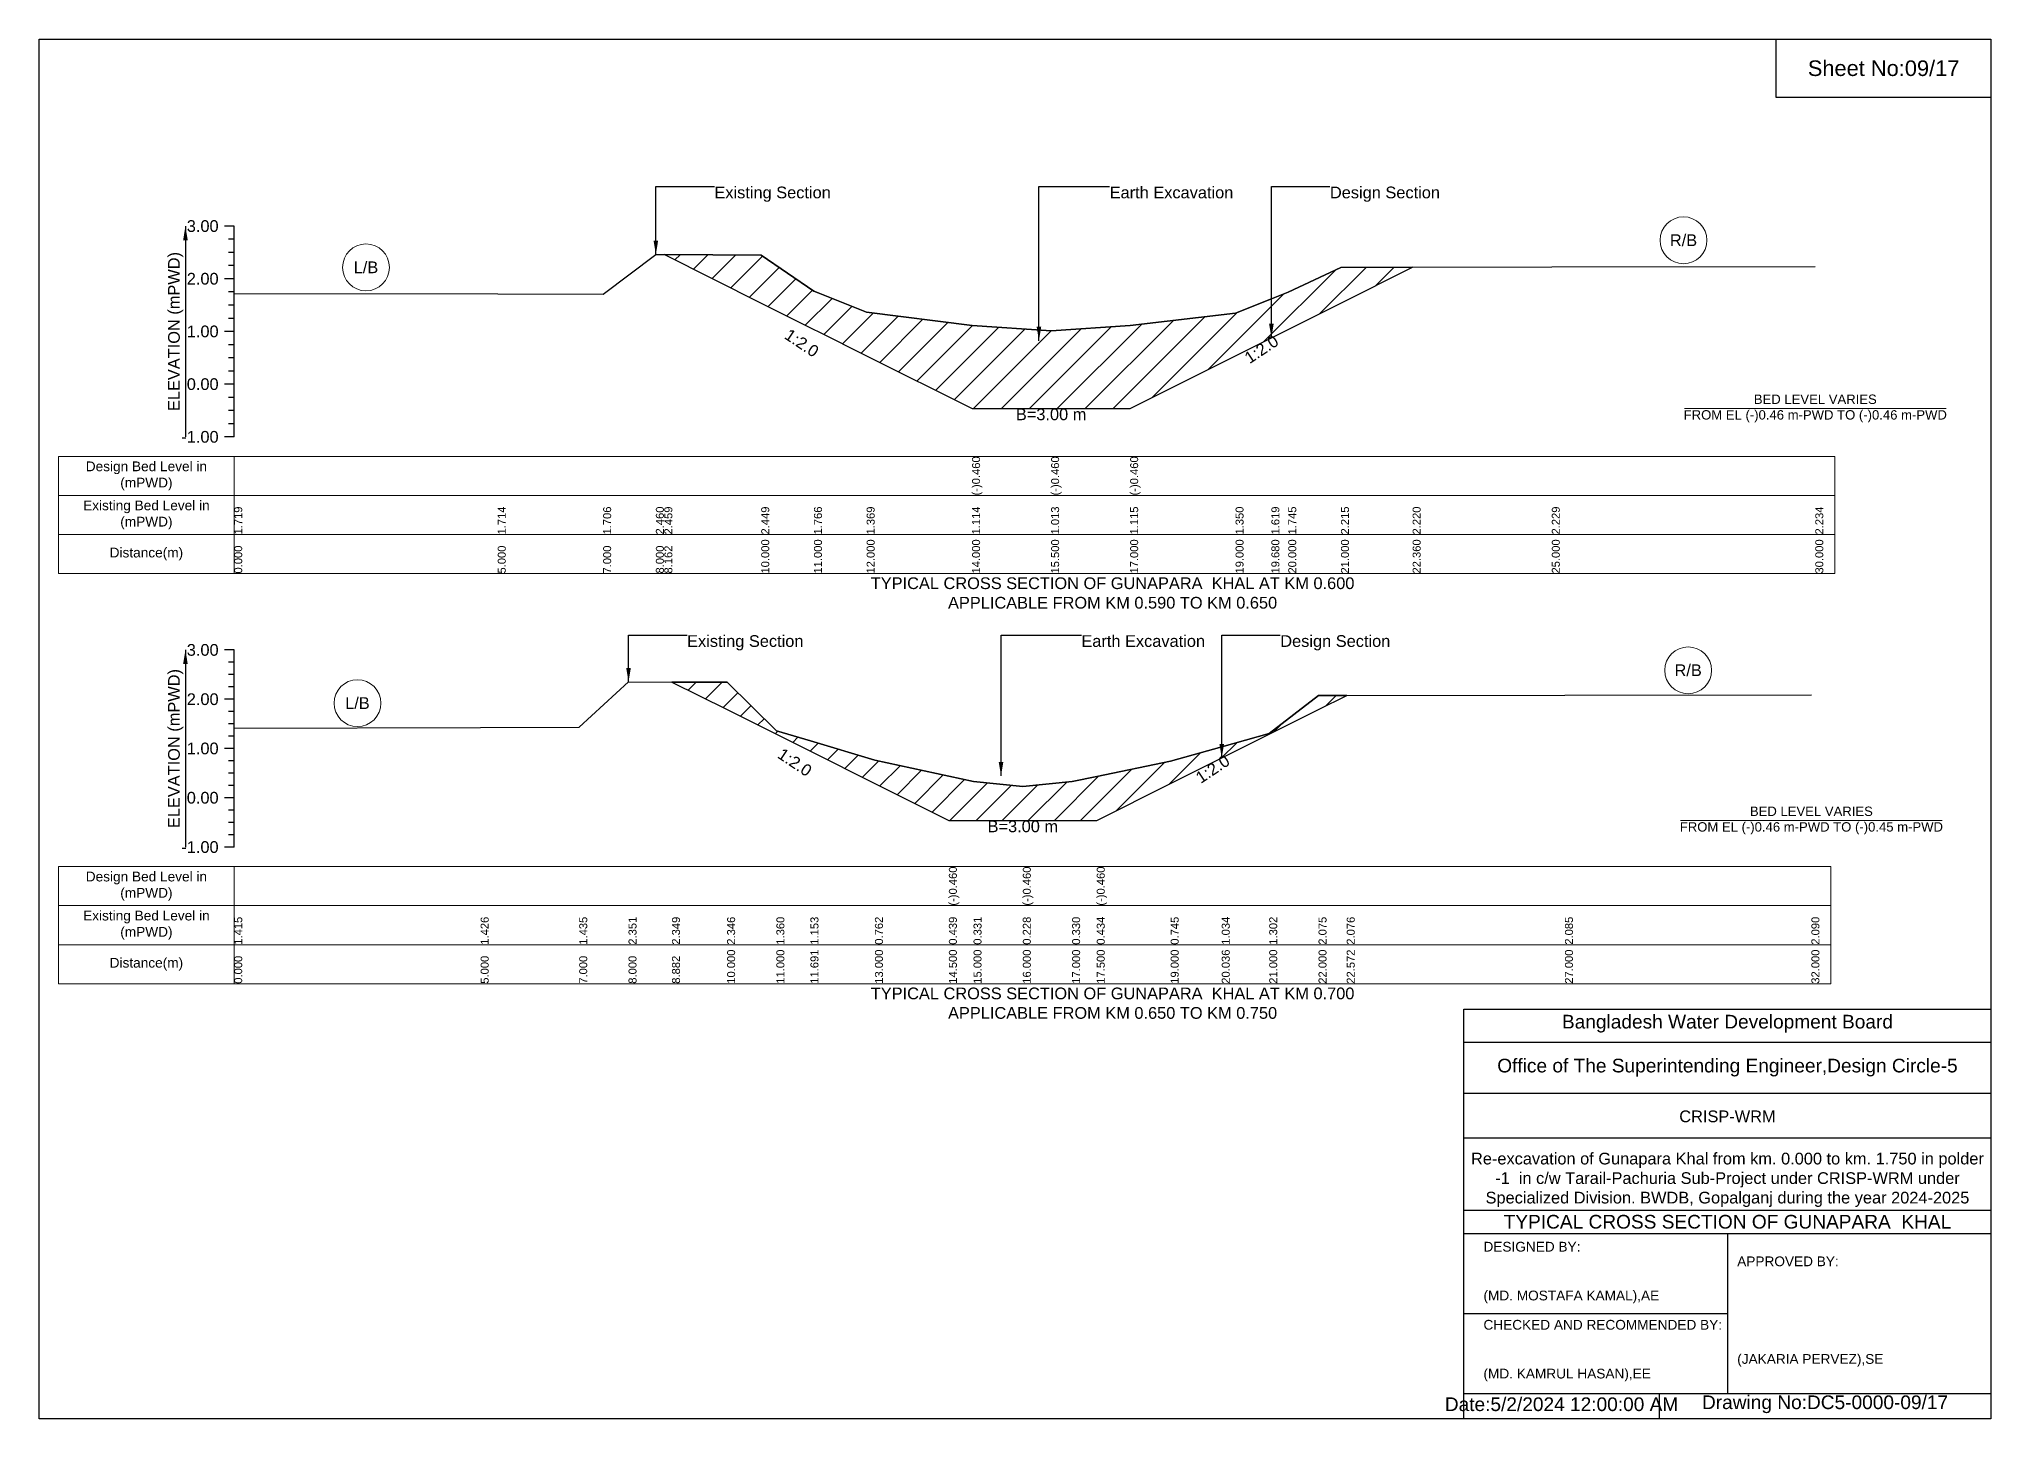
# Model space of a CAD drawing. Header units: inches. Extents: x 91000 to 268000, y -5656 to 171.
# Drawn here: x 180000 to 188000, y -5656 to 0 of the extents above; entities that cross this region are included whole.
import ezdxf

# ---------------------------------------------------------------- set-up
doc = ezdxf.new("R2010")
doc.units = ezdxf.units.IN
doc.header["$LTSCALE"] = 7
doc.header["$MEASUREMENT"] = 0
for name, color, linetype, lineweight in [('Cross section Data Border', 7, 'Continuous', 9), ('Cross Section Labels', 7, 'Continuous', 9), ('Existing_Bed_Level for Xsection', 7, 'Continuous', 25)]:
    doc.layers.add(name, color=color, linetype=linetype, lineweight=lineweight)
doc.styles.get("Standard").update_dxf_attribs({"font": 'arial.ttf'})
doc.dimstyles.get("Standard").update_dxf_attribs({"dimtxt": 0.18, "dimasz": 0.18, "dimexe": 0.18, "dimexo": 0.0625, "dimgap": 0.09, "dimtad": 0, "dimtih": 1, "dimtoh": 1, "dimdec": 4, "dimzin": 0, "dimdsep": 46, "dimtxsty": 'Standard', "dimcen": 0.09, "dimadec": 0, "dimazin": 0, "dimtfac": 1, "dimtdec": 4, "dimtofl": 0, "dimtmove": 0, "dimatfit": 3, "dimfxl": 1, "dimtolj": 1, "dimtzin": 0, "dimarcsym": 0})

msp = doc.modelspace()

# ---------------------------------------------------------------- hatches: boundary and pattern name
at = {"layer": 'Existing_Bed_Level for Xsection'}
h = msp.add_hatch(dxfattribs=at)
h.set_pattern_fill('ANSI31', color=256, scale=648, style=0)
h.paths.add_polyline_path([(182562.9, -883.6), (182960, -1082.2), (183176, -1190.2), (183193.5, -1198.9), (183392, -1298.2), (183824, -1514.2), (184148, -1514.2), (184472, -1514.2), (184904, -1298.2), (185050.8, -1224.8), (185120, -1190.2), (185336, -1082.2), (185629.7, -935.3), (185336, -936.4), (185120, -1037.9), (185050.8, -1065.2), (184904, -1123.2), (184472, -1174), (184148, -1196), (183824, -1174.2), (183392, -1119.1), (183193.5, -1040.3), (183176, -1033.4), (182960, -885.8)])
h = msp.add_hatch(dxfattribs=at)
h.set_pattern_fill('ANSI31', color=256, scale=606, style=0)
h.paths.add_polyline_path([(182594.2, -2635.6), (182820, -2748.5), (183022, -2849.5), (183161.6, -2919.3), (183426, -3051.5), (183729, -3203), (183830, -3203), (184032, -3203), (184234, -3203), (184335, -3203), (184638, -3051.5), (184847.3, -2946.8), (185042, -2849.5), (185244, -2748.5), (185359.6, -2690.7), (185244, -2690.9), (185042, -2847.1), (184847.3, -2901.3), (184638, -2959.6), (184335, -3022.4), (184234, -3043.4), (184032, -3064), (183830, -3043.2), (183729, -3021.4), (183426, -2956.1), (183161.6, -2877.1), (183022, -2835.3), (182820, -2636.2)])

# ---------------------------------------------------------------- linework, layer by layer
for points in [[(180000, 0), (188000, 0), (188000, -5656), (180000, -5656)], [(187120, 0), (188000, 0), (188000, -240), (187120, -240)]]:
    msp.add_lwpolyline(points, close=True)
for points in [[(185840, -5656), (185840, -3976), (188000, -3976)], [(185840, -4112), (188000, -4112)], [(185840, -4320), (188000, -4320)], [(185840, -4504), (188000, -4504)], [(185840, -4800), (188000, -4800)], [(185840, -4896), (188000, -4896)], [(186920, -4896), (186920, -5552)], [(185840, -5224), (186920, -5224)], [(185840, -5552), (188000, -5552)], [(186640, -5552), (186640, -5656)]]:
    msp.add_lwpolyline(points)
at = {"layer": 'Cross section Data Border'}
for points in [[(180080, -1710.8), (187360, -1710.8), (187360, -2190.8), (180080, -2190.8)], [(180080, -3392.1), (187344, -3392.1), (187344, -3872.1), (180080, -3872.1)]]:
    msp.add_lwpolyline(points, close=True, dxfattribs=at)
for points in [[(180800, -1710.8), (180800, -2190.8)], [(180080, -1870.8), (187360, -1870.8)], [(180080, -2030.8), (187360, -2030.8)], [(180800, -3392.1), (180800, -3872.1)], [(180080, -3552.1), (187344, -3552.1)], [(180080, -3712.1), (187344, -3712.1)]]:
    msp.add_lwpolyline(points, dxfattribs=at)
at = {"layer": 'Cross Section Labels'}
for points in [[(186744.2, -1514.2), (187815.8, -1514.2)], [(186728.2, -3203), (187799.8, -3203)]]:
    msp.add_lwpolyline(points, dxfattribs=at)
for centre in [(186740, -824.8), (181340, -936), (186759, -2587.4), (181305, -2722.1)]:
    msp.add_circle(centre, 96, dxfattribs=at)
at = {"layer": 'Existing_Bed_Level for Xsection'}
for points in [[(180800, -766.8), (180760, -766.8)], [(180800, -1630.8), (180800, -1414.8), (180800, -1198.8), (180800, -982.8), (180800, -766.8)], [(180800, -820.8), (180776, -820.8)], [(180800, -874.8), (180776, -874.8)], [(180800, -928.8), (180776, -928.8)], [(180800, -1043.5), (181880, -1044.6), (182312, -1046.3), (182528, -883.4), (182562.9, -883.6), (182960, -885.8), (183176, -1033.4), (183193.5, -1040.3), (183392, -1119.1), (183824, -1174.2), (183824, -1174.2), (184148, -1196), (184148, -1196), (184472, -1174), (184472, -1174), (184904, -1123.2), (185050.8, -1065.2), (185120, -1037.9), (185336, -936.4), (185629.7, -935.3), (186200, -933.3), (187280, -932.3)], [(180800, -982.8), (180760, -982.8)], [(180800, -1036.8), (180776, -1036.8)], [(180800, -1090.8), (180776, -1090.8)], [(180800, -1198.8), (180760, -1198.8)], [(180800, -1144.8), (180776, -1144.8)], [(180800, -1252.8), (180776, -1252.8)], [(180800, -1306.8), (180776, -1306.8)], [(180800, -1414.8), (180760, -1414.8)], [(180800, -1360.8), (180776, -1360.8)], [(180800, -1468.8), (180776, -1468.8)], [(180800, -1522.8), (180776, -1522.8)], [(180800, -1576.8), (180776, -1576.8)], [(180800, -1630.8), (180760, -1630.8)], [(180800, -2504.1), (180760, -2504.1)], [(180800, -2554.6), (180776, -2554.6)], [(180800, -3312.1), (180800, -3110.1), (180800, -2908.1), (180800, -2706.1), (180800, -2504.1)], [(180800, -2605.1), (180776, -2605.1)], [(180800, -2824.2), (181810, -2822), (182214, -2820.2), (182416, -2635.2), (182594.2, -2635.6), (182820, -2636.2), (183022, -2835.3), (183161.6, -2877.1), (183426, -2956.1), (183729, -3021.4), (183729, -3021.4), (183830, -3043.2), (184032, -3064), (184032, -3064), (184234, -3043.4), (184335, -3022.4), (184335, -3022.4), (184638, -2959.6), (184847.3, -2901.3), (185042, -2847.1), (185244, -2690.9), (185359.6, -2690.7), (186254, -2688.9), (187264, -2687.9)], [(180800, -2706.1), (180760, -2706.1)], [(180800, -2655.6), (180776, -2655.6)], [(180800, -2756.6), (180776, -2756.6)], [(180800, -2807.1), (180776, -2807.1)], [(180800, -2857.6), (180776, -2857.6)], [(180800, -2908.1), (180760, -2908.1)], [(180800, -2958.6), (180776, -2958.6)], [(180800, -3009.1), (180776, -3009.1)], [(180800, -3110.1), (180760, -3110.1)], [(180800, -3059.6), (180776, -3059.6)], [(180800, -3160.6), (180776, -3160.6)], [(180800, -3211.1), (180776, -3211.1)], [(180800, -3261.6), (180776, -3261.6)], [(180800, -3312.1), (180760, -3312.1)]]:
    msp.add_lwpolyline(points, dxfattribs=at)
for points in [[(182562.9, -883.6), (182562.9, -883.6), (182960, -1082.2), (183176, -1190.2), (183193.5, -1198.9), (183392, -1298.2), (183824, -1514.2), (183824, -1514.2), (184148, -1514.2), (184148, -1514.2), (184472, -1514.2), (184472, -1514.2), (184904, -1298.2), (185050.8, -1224.8), (185120, -1190.2), (185336, -1082.2), (185629.7, -935.3), (185629.7, -935.3), (185629.7, -935.3), (185336, -936.4), (185120, -1037.9), (185050.8, -1065.2), (184904, -1123.2), (184472, -1174), (184472, -1174), (184148, -1196), (184148, -1196), (183824, -1174.2), (183824, -1174.2), (183392, -1119.1), (183193.5, -1040.3), (183176, -1033.4), (182960, -885.8), (182562.9, -883.6)], [(182594.2, -2635.6), (182820, -2748.5), (183022, -2849.5), (183161.6, -2919.3), (183426, -3051.5), (183729, -3203), (183729, -3203), (183830, -3203), (184032, -3203), (184032, -3203), (184234, -3203), (184335, -3203), (184335, -3203), (184638, -3051.5), (184847.3, -2946.8), (185042, -2849.5), (185244, -2748.5), (185359.6, -2690.7), (185359.6, -2690.7), (185359.6, -2690.7), (185244, -2690.9), (185042, -2847.1), (184847.3, -2901.3), (184638, -2959.6), (184335, -3022.4), (184335, -3022.4), (184234, -3043.4), (184032, -3064), (184032, -3064), (183830, -3043.2), (183729, -3021.4), (183729, -3021.4), (183426, -2956.1), (183161.6, -2877.1), (183022, -2835.3), (182820, -2636.2)]]:
    msp.add_lwpolyline(points, close=True, dxfattribs=at)

# ---------------------------------------------------------------- texts
at = {"attachment_point": 5}
for s, insert, char_height in [('Sheet No:09/17', (187560, -120), 64), ('Bangladesh Water Development Board', (186920, -4036), 56), ('Office of The Superintending Engineer,Design Circle-5', (186920, -4216), 56)]:
    msp.add_mtext(s, dxfattribs=dict(at, insert=insert, char_height=char_height))
for s, insert, char_height, width, attachment_point in [('CRISP-WRM', (186920, -4416), 48, 2240, 5), ('Re-excavation of Gunapara Khal from km. 0.000 to km. 1.750 in polder -1  in c/w Tarail-Pachuria Sub-Project under CRISP-WRM under Specialized Division. BWDB, Gopalganj during the year 2024-2025', (186920, -4676), 48, 2160, 5), ('TYPICAL CROSS SECTION OF GUNAPARA  KHAL', (186920, -4848), 56, 2240, 5), ('DESIGNED BY:^J^J^J(MD. MOSTAFA KAMAL),AE', (185920, -5056), 40, 1120, 4), ('APPROVED BY:^J^J^J^J^J^J(JAKARIA PERVEZ),SE', (186960, -5216), 40, 1120, 4), ('CHECKED AND RECOMMENDED BY:^J^J^J(MD. KAMRUL HASAN),EE', (185920, -5376), 40, 1120, 4), ('Date:5/2/2024 12:00:00 AM', (186240, -5596), 56, 1120, 5), ('Drawing No:DC5-0000-09/17', (187320, -5596), 56, 1760, 5)]:
    msp.add_mtext(s, dxfattribs=dict(insert=insert, char_height=char_height, width=width, attachment_point=attachment_point))
at = {"layer": 'Cross section Data Border', "char_height": 40, "width": 640, "attachment_point": 5}
for s, insert in [('Design Bed Level in (mPWD)', (180440, -1790.8)), ('Existing Bed Level in (mPWD)', (180440, -1950.8)), ('Distance(m)', (180440, -2110.8)), ('Design Bed Level in (mPWD)', (180440, -3472.1)), ('Existing Bed Level in (mPWD)', (180440, -3632.1)), ('Distance(m)', (180440, -3792.1))]:
    msp.add_mtext(s, dxfattribs=dict(at, insert=insert))
at = {"layer": 'Cross Section Labels'}
for s, insert, char_height, attachment_point in [('Existing Section', (182768, -604.8), 48, 1), ('Earth Excavation', (184388, -604.8), 48, 1), ('Design Section', (185290.8, -604.8), 48, 1), ('R/B', (186740, -824.8), 48, 5), ('L/B', (181340, -936), 48, 5), ('B=3.00 m', (184148, -1514.2), 48, 2), ('BED LEVEL VARIES ^JFROM EL (-)0.46 m-PWD TO (-)0.46 m-PWD', (187280, -1514.2), 38.4, 5), ('TYPICAL CROSS SECTION OF GUNAPARA  KHAL AT KM 0.600^JAPPLICABLE FROM KM 0.590 TO KM 0.650', (184400, -2270.8), 48, 5), ('Existing Section', (182656, -2443.5), 48, 1), ('Earth Excavation', (184272, -2443.5), 48, 1), ('Design Section', (185087.3, -2443.5), 48, 1), ('R/B', (186759, -2587.4), 48, 5), ('L/B', (181305, -2722.1), 48, 5), ('BED LEVEL VARIES ^JFROM EL (-)0.46 m-PWD TO (-)0.45 m-PWD', (187264, -3203), 38.4, 5), ('B=3.00 m', (184032, -3203), 48, 2), ('TYPICAL CROSS SECTION OF GUNAPARA  KHAL AT KM 0.700^JAPPLICABLE FROM KM 0.650 TO KM 0.750', (184400, -3952.1), 48, 5)]:
    msp.add_mtext(s, dxfattribs=dict(at, insert=insert, char_height=char_height, attachment_point=attachment_point))
at = {"layer": 'Cross Section Labels', "char_height": 48, "attachment_point": 2}
for insert, rotation in [((183139.5, -1225.9), 326.30993), ((184996.8, -1251.8), 33.69007), ((183111.1, -2944.5), 326.30993), ((184796.8, -2972.1), 33.69007)]:
    msp.add_mtext('1:2.0', dxfattribs=dict(at, insert=insert, rotation=rotation))
at = {"layer": 'Existing_Bed_Level for Xsection', "char_height": 48, "attachment_point": 6}
for s, insert in [('3.00', (180736, -766.8)), ('2.00', (180736, -982.8)), ('1.00', (180736, -1198.8)), ('0.00', (180736, -1414.8)), ('-1.00', (180736, -1630.8)), ('3.00', (180736, -2504.1)), ('2.00', (180736, -2706.1)), ('1.00', (180736, -2908.1)), ('0.00', (180736, -3110.1)), ('-1.00', (180736, -3312.1))]:
    msp.add_mtext(s, dxfattribs=dict(at, insert=insert))
at = {"layer": 'Existing_Bed_Level for Xsection', "rotation": 90}
for s, insert, char_height, attachment_point in [('ELEVATION (mPWD)', (180560, -1198.8), 48, 5), ('(-)0.460', (183824, -1870.8), 32.8, 1), ('(-)0.460', (184148, -1870.8), 32.8, 1), ('(-)0.460', (184472, -1870.8), 32.8, 1), ('1.719', (180800, -2030.8), 32.8, 1), ('1.714', (181880, -2030.8), 32.8, 1), ('1.706', (182312, -2030.8), 32.8, 1), ('2.460', (182528, -2030.8), 32.8, 1), ('2.459', (182562.9, -2030.8), 32.8, 1), ('2.449', (182960, -2030.8), 32.8, 1), ('1.766', (183176, -2030.8), 32.8, 1), ('1.369', (183392, -2030.8), 32.8, 1), ('1.114', (183824, -2030.8), 32.8, 1), ('1.013', (184148, -2030.8), 32.8, 1), ('1.115', (184472, -2030.8), 32.8, 1), ('1.350', (184904, -2030.8), 32.8, 1), ('1.619', (185050.8, -2030.8), 32.8, 1), ('1.745', (185120, -2030.8), 32.8, 1), ('2.215', (185336, -2030.8), 32.8, 1), ('2.220', (185629.7, -2030.8), 32.8, 1), ('2.229', (186200, -2030.8), 32.8, 1), ('2.234', (187280, -2030.8), 32.8, 1), ('0.000', (180800, -2190.8), 32.8, 1), ('5.000', (181880, -2190.8), 32.8, 1), ('7.000', (182312, -2190.8), 32.8, 1), ('8.000', (182528, -2190.8), 32.8, 1), ('8.162', (182562.9, -2190.8), 32.8, 1), ('10.000', (182960, -2190.8), 32.8, 1), ('11.000', (183176, -2190.8), 32.8, 1), ('12.000', (183392, -2190.8), 32.8, 1), ('14.000', (183824, -2190.8), 32.8, 1), ('15.500', (184148, -2190.8), 32.8, 1), ('17.000', (184472, -2190.8), 32.8, 1), ('19.000', (184904, -2190.8), 32.8, 1), ('19.680', (185050.8, -2190.8), 32.8, 1), ('20.000', (185120, -2190.8), 32.8, 1), ('21.000', (185336, -2190.8), 32.8, 1), ('22.360', (185629.7, -2190.8), 32.8, 1), ('25.000', (186200, -2190.8), 32.8, 1), ('30.000', (187280, -2190.8), 32.8, 1), ('ELEVATION (mPWD)', (180560, -2908.1), 48, 5), ('(-)0.460', (183729, -3552.1), 32.8, 1), ('(-)0.460', (184032, -3552.1), 32.8, 1), ('(-)0.460', (184335, -3552.1), 32.8, 1), ('1.415', (180800, -3712.1), 32.8, 1), ('1.426', (181810, -3712.1), 32.8, 1), ('1.435', (182214, -3712.1), 32.8, 1), ('2.351', (182416, -3712.1), 32.8, 1), ('2.349', (182594.2, -3712.1), 32.8, 1), ('2.346', (182820, -3712.1), 32.8, 1), ('1.360', (183022, -3712.1), 32.8, 1), ('1.153', (183161.6, -3712.1), 32.8, 1), ('0.762', (183426, -3712.1), 32.8, 1), ('0.439', (183729, -3712.1), 32.8, 1), ('0.331', (183830, -3712.1), 32.8, 1), ('0.228', (184032, -3712.1), 32.8, 1), ('0.330', (184234, -3712.1), 32.8, 1), ('0.434', (184335, -3712.1), 32.8, 1), ('0.745', (184638, -3712.1), 32.8, 1), ('1.034', (184847.3, -3712.1), 32.8, 1), ('1.302', (185042, -3712.1), 32.8, 1), ('2.075', (185244, -3712.1), 32.8, 1), ('2.076', (185359.6, -3712.1), 32.8, 1), ('2.085', (186254, -3712.1), 32.8, 1), ('2.090', (187264, -3712.1), 32.8, 1), ('0.000', (180800, -3872.1), 32.8, 1), ('5.000', (181810, -3872.1), 32.8, 1), ('7.000', (182214, -3872.1), 32.8, 1), ('8.000', (182416, -3872.1), 32.8, 1), ('8.882', (182594.2, -3872.1), 32.8, 1), ('10.000', (182820, -3872.1), 32.8, 1), ('11.000', (183022, -3872.1), 32.8, 1), ('11.691', (183161.6, -3872.1), 32.8, 1), ('13.000', (183426, -3872.1), 32.8, 1), ('14.500', (183729, -3872.1), 32.8, 1), ('15.000', (183830, -3872.1), 32.8, 1), ('16.000', (184032, -3872.1), 32.8, 1), ('17.000', (184234, -3872.1), 32.8, 1), ('17.500', (184335, -3872.1), 32.8, 1), ('19.000', (184638, -3872.1), 32.8, 1), ('20.036', (184847.3, -3872.1), 32.8, 1), ('21.000', (185042, -3872.1), 32.8, 1), ('22.000', (185244, -3872.1), 32.8, 1), ('22.572', (185359.6, -3872.1), 32.8, 1), ('27.000', (186254, -3872.1), 32.8, 1), ('32.000', (187264, -3872.1), 32.8, 1)]:
    msp.add_mtext(s, dxfattribs=dict(at, insert=insert, char_height=char_height, attachment_point=attachment_point))

# ---------------------------------------------------------------- leaders
at = {"layer": 'Cross Section Labels', "annotation_type": 0, "has_hookline": 1, "hookline_direction": 0}
for points, text_width in [([(182528, -883.4), (182528, -604.8), (182767.9, -604.8)], 467.2), ([(184098.1, -1236.4), (184098.1, -604.8), (184387.9, -604.8)], 497), ([(185050.8, -1224.8), (185050.8, -604.8), (185290.7, -604.8)], 441.2), ([(182416, -2635.2), (182416, -2443.5), (182655.9, -2443.5)], 467.2), ([(183942.7, -3020.5), (183942.7, -2443.5), (184271.9, -2443.5)], 497), ([(184847.3, -2946.8), (184847.3, -2443.5), (185087.2, -2443.5)], 441.2)]:
    msp.add_leader(points, dimstyle='Standard', override={"dimasz": 57.6}, dxfattribs=dict(at, text_width=text_width))
at = {"layer": 'Existing_Bed_Level for Xsection'}
for points in [[(180600, -766.8), (180600, -1630.8)], [(180600, -2504.1), (180600, -3312.1)]]:
    msp.add_leader(points, dimstyle='Standard', override={"dimasz": 57.6}, dxfattribs=at)

doc.saveas('drawing.dxf')
